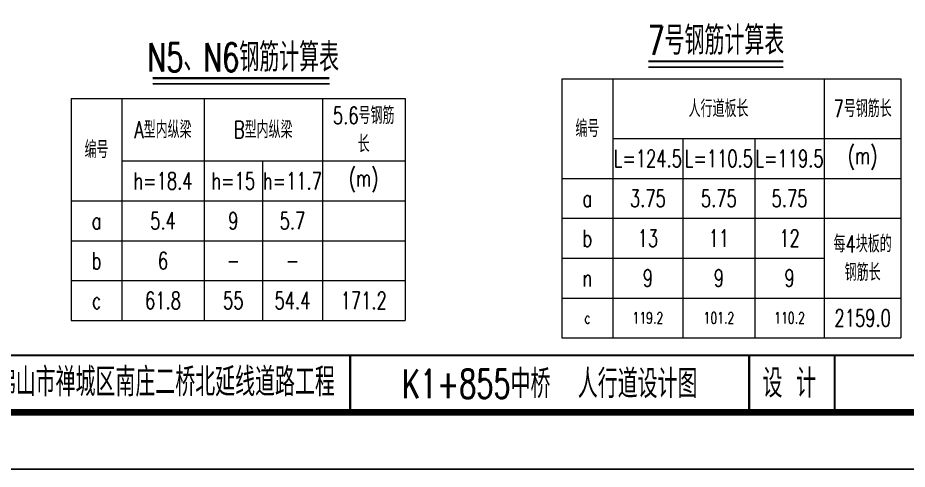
# Model space of a CAD drawing. Header units: millimetres. Extents: x -51 to 12129, y -1309 to -715.
# Drawn here: x 10556.4 to 10712.5, y -1308.7 to -1229.4 of the extents above; entities that cross this region are included whole.
import ezdxf
from ezdxf.enums import TextEntityAlignment as Align

# ---------------------------------------------------------------- set-up
doc = ezdxf.new("R2010")
doc.units = ezdxf.units.MM
doc.header["$LTSCALE"] = 0.25
for name, color, linetype in [('图框', 7, 'Continuous'), ('文字', 7, 'Continuous'), ('标注', 4, 'Continuous'), ('表格', 7, 'Continuous')]:
    doc.layers.add(name, color=color, linetype=linetype)
doc.styles.get("Standard").update_dxf_attribs({"font": 'simplex1.shx', "width": 0.7, "bigfont": 'hztxt.shx'})
doc.styles.add('TEXT', font='simplex1.shx', dxfattribs={"width": 0.7, "bigfont": 'hztxt.shx'})

# ---------------------------------------------------------------- blocks, each defined once
blk = doc.blocks.new('*T2343')
at = {"layer": '表格', "color": 1, "lineweight": 0}
for p, q in [((0, 0), (8.92, 0)), ((0, 0), (0, -11)), ((8.92, 0), (23.33, 0)), ((23.33, 0), (33.58, 0)), ((33.58, 0), (44.08, 0)), ((44.08, 0), (58.59, 0)), ((58.59, 0), (58.59, -11)), ((0, -11), (0, -18)), ((58.59, -11), (58.59, -18)), ((0, -18), (0, -25)), ((58.59, -18), (58.59, -25)), ((0, -25), (0, -32)), ((58.59, -25), (58.59, -32)), ((0, -32), (0, -39)), ((58.59, -32), (58.59, -39)), ((0, -39), (8.92, -39)), ((8.92, -39), (23.33, -39)), ((23.33, -39), (33.58, -39)), ((33.58, -39), (44.08, -39)), ((44.08, -39), (58.59, -39))]:
    blk.add_line(p, q, dxfattribs=at)
at = {"layer": '表格', "color": 0, "lineweight": 0}
for p, q in [((8.92, 0), (8.92, -11)), ((23.33, 0), (23.33, -11)), ((44.08, 0), (44.08, -11)), ((8.92, -11), (23.33, -11)), ((8.92, -11), (8.92, -18)), ((23.33, -11), (33.58, -11)), ((23.33, -11), (23.33, -18)), ((33.58, -11), (44.08, -11)), ((33.58, -11), (33.58, -18)), ((44.08, -11), (58.59, -11)), ((44.08, -11), (44.08, -18)), ((0, -18), (8.92, -18)), ((8.92, -18), (23.33, -18)), ((8.92, -18), (8.92, -25)), ((23.33, -18), (33.58, -18)), ((23.33, -18), (23.33, -25)), ((33.58, -18), (44.08, -18)), ((33.58, -18), (33.58, -25)), ((44.08, -18), (58.59, -18)), ((44.08, -18), (44.08, -25)), ((0, -25), (8.92, -25)), ((8.92, -25), (23.33, -25)), ((8.92, -25), (8.92, -32)), ((23.33, -25), (33.58, -25)), ((23.33, -25), (23.33, -32)), ((33.58, -25), (44.08, -25)), ((33.58, -25), (33.58, -32)), ((44.08, -25), (58.59, -25)), ((44.08, -25), (44.08, -32)), ((0, -32), (8.92, -32)), ((8.92, -32), (23.33, -32)), ((8.92, -32), (8.92, -39)), ((23.33, -32), (33.58, -32)), ((23.33, -32), (23.33, -39)), ((33.58, -32), (44.08, -32)), ((33.58, -32), (33.58, -39)), ((44.08, -32), (58.59, -32)), ((44.08, -32), (44.08, -39))]:
    blk.add_line(p, q, dxfattribs=at)
at = {"layer": '表格', "color": 0, "char_height": 3, "attachment_point": 5}
for s, insert, width in [('5.6号钢筋长', (51.33, -5.5), 11.5035), ('A型内纵梁', (16.12, -5.5), 11.4103), ('B型内纵梁', (33.7, -5.5), 17.7554), ('(m)', (51.33, -14.5), 11.5035), ('{\\C256;h}=18.4', (16.12, -14.5), 11.4103), ('{\\C256;h=}15', (28.45, -14.5), 7.2556), ('{\\C256;h=}11.7', (38.83, -14.5), 7.4998), ('5.4', (16.12, -21.5), 11.4103), ('9', (28.45, -21.5), 7.2556), ('5.7', (38.83, -21.5), 7.4998), ('a', (4.46, -21.5), 5.9157), ('b', (4.46, -28.5), 5.9157), ('6', (16.12, -28.5), 11.4103), ('-', (28.45, -28.5), 7.2556), ('-', (38.83, -28.5), 7.4998), ('61.8', (16.12, -35.5), 11.4103), ('55', (28.45, -35.5), 7.2556), ('54.4', (38.83, -35.5), 7.4998), ('171.2', (51.33, -35.5), 11.5035), ('c', (4.46, -35.5), 5.9157)]:
    blk.add_mtext(s, dxfattribs=dict(at, insert=insert, width=width))
at = {"layer": '表格', "insert": (4.46, -9), "char_height": 3, "width": 5.9157, "attachment_point": 5}
blk.add_mtext('编号', dxfattribs=at)
blk = doc.blocks.new('*T2371')
at = {"layer": '表格', "color": 1, "lineweight": 0}
for p, q in [((0, 0), (8.92, 0)), ((0, 0), (0, -10.5)), ((8.92, 0), (21.23, 0)), ((21.23, 0), (33.84, 0)), ((33.84, 0), (46.03, 0)), ((46.03, 0), (59.48, 0)), ((59.48, 0), (59.48, -10.5)), ((0, -10.5), (0, -17.5)), ((59.48, -10.5), (59.48, -17.5)), ((0, -17.5), (0, -24.5)), ((59.48, -17.5), (59.48, -24.5)), ((0, -24.5), (0, -31.5)), ((59.48, -24.5), (59.48, -31.5)), ((0, -31.5), (0, -38.5)), ((59.48, -31.5), (59.48, -38.5)), ((0, -38.5), (0, -45.5)), ((59.48, -38.5), (59.48, -45.5)), ((0, -45.5), (8.92, -45.5)), ((8.92, -45.5), (21.23, -45.5)), ((21.23, -45.5), (33.84, -45.5)), ((33.84, -45.5), (46.03, -45.5)), ((46.03, -45.5), (59.48, -45.5))]:
    blk.add_line(p, q, dxfattribs=at)
at = {"layer": '表格', "color": 0, "lineweight": 0}
for p, q in [((8.92, 0), (8.92, -10.5)), ((46.03, 0), (46.03, -10.5)), ((8.92, -10.5), (21.23, -10.5)), ((8.92, -10.5), (8.92, -17.5)), ((21.23, -10.5), (33.84, -10.5)), ((21.23, -10.5), (21.23, -17.5)), ((33.84, -10.5), (46.03, -10.5)), ((33.84, -10.5), (33.84, -17.5)), ((46.03, -10.5), (59.48, -10.5)), ((46.03, -10.5), (46.03, -17.5)), ((0, -17.5), (8.92, -17.5)), ((8.92, -17.5), (21.23, -17.5)), ((8.92, -17.5), (8.92, -24.5)), ((21.23, -17.5), (33.84, -17.5)), ((21.23, -17.5), (21.23, -24.5)), ((33.84, -17.5), (46.03, -17.5)), ((33.84, -17.5), (33.84, -24.5)), ((46.03, -17.5), (59.48, -17.5)), ((46.03, -17.5), (46.03, -24.5)), ((0, -24.5), (8.92, -24.5)), ((8.92, -24.5), (21.23, -24.5)), ((8.92, -24.5), (8.92, -31.5)), ((21.23, -24.5), (33.84, -24.5)), ((21.23, -24.5), (21.23, -31.5)), ((33.84, -24.5), (46.03, -24.5)), ((33.84, -24.5), (33.84, -31.5)), ((46.03, -24.5), (59.48, -24.5)), ((46.03, -24.5), (46.03, -31.5)), ((0, -31.5), (8.92, -31.5)), ((8.92, -31.5), (21.23, -31.5)), ((8.92, -31.5), (8.92, -38.5)), ((21.23, -31.5), (33.84, -31.5)), ((21.23, -31.5), (21.23, -38.5)), ((33.84, -31.5), (46.03, -31.5)), ((33.84, -31.5), (33.84, -38.5)), ((46.03, -31.5), (46.03, -38.5))]:
    blk.add_line(p, q, dxfattribs=at)
at = {"layer": '表格', "color": 2, "lineweight": 0}
for p, q in [((0, -38.5), (8.92, -38.5)), ((8.92, -38.5), (21.23, -38.5)), ((8.92, -38.5), (8.92, -45.5)), ((21.23, -38.5), (33.84, -38.5)), ((21.23, -38.5), (21.23, -45.5)), ((33.84, -38.5), (46.03, -38.5)), ((33.84, -38.5), (33.84, -45.5)), ((46.03, -38.5), (59.48, -38.5)), ((46.03, -38.5), (46.03, -45.5))]:
    blk.add_line(p, q, dxfattribs=at)
at = {"layer": '表格', "color": 0, "char_height": 3, "attachment_point": 5}
for s, insert, width in [('人行道板长', (27.47, -5.25), 34.1161), ('7号钢筋长', (52.76, -5.25), 10.4527), ('(m)', (52.76, -14), 10.4527), ('{\\C256;L=124.5}', (15.07, -14), 9.3121), ('{\\C256;L=}110.5', (27.53, -14), 9.6091), ('{\\C256;L=119.5}', (39.93, -14), 9.195), ('3.75', (15.07, -21), 9.3121), ('5.75', (27.53, -21), 9.6091), ('5.75', (39.93, -21), 9.195), ('a', (4.46, -21), 5.9157), ('b', (4.46, -28), 5.9157), ('13', (15.07, -28), 9.3121), ('11', (27.53, -28), 9.6091), ('12', (39.93, -28), 9.195), ('每4块板的钢筋长', (52.76, -31.5), 10.4527), ('9', (15.07, -35), 9.3121), ('9', (27.53, -35), 9.6091), ('9', (39.93, -35), 9.195), ('n', (4.46, -35), 5.9157), ('2159.0', (52.76, -42), 10.4527)]:
    blk.add_mtext(s, dxfattribs=dict(at, insert=insert, width=width))
at = {"layer": '表格', "insert": (4.46, -8.75), "char_height": 3, "width": 5.9157, "attachment_point": 5}
blk.add_mtext('编号', dxfattribs=at)
at = {"layer": '表格', "color": 0, "char_height": 2, "attachment_point": 5, "style": 'TEXT'}
for s, insert, width in [('c', (4.46, -42), 5.9157), ('119.2', (15.07, -42), 9.3121), ('101.2', (27.53, -42), 9.6091), ('110.2', (39.93, -42), 9.195)]:
    blk.add_mtext(s, dxfattribs=dict(at, insert=insert, width=width))
blk = doc.blocks.new('123')
at = {"layer": '图框', "color": 2}
blk.add_lwpolyline([(369.33, -1011.65), (369.33, -714.65), (-50.67, -714.65), (-50.67, -1011.65)], close=True, dxfattribs=at)

msp = doc.modelspace()

# ---------------------------------------------------------------- linework, layer by layer
at = {"const_width": 0.4}
msp.add_lwpolyline([(10479.75412, -1288.65471), (10859.75412, -1288.65471)], dxfattribs=at)
at = {"layer": '图框', "const_width": 1.2}
msp.add_lwpolyline([(10859.75412, -1021.65471), (10479.75412, -1021.65471), (10479.75412, -1298.65471), (10859.75412, -1298.65471)], close=True, dxfattribs=at)
at = {"layer": '图框', "const_width": 0.4}
for points in [[(10614.75412, -1298.65471), (10614.75412, -1288.65471)], [(10684.75412, -1298.65471), (10684.75412, -1288.65471)], [(10699.75412, -1298.65471), (10699.75412, -1288.65471)]]:
    msp.add_lwpolyline(points, dxfattribs=at)
at = {"layer": '文字'}
for p, q in [((10667.08395, -1238.029), (10690.74627, -1238.029)), ((10580.09426, -1240.99331), (10611.11177, -1240.99331))]:
    msp.add_line(p, q, dxfattribs=at)
at = {"layer": '文字', "const_width": 0.4}
for points in [[(10667.08395, -1237.029), (10690.74627, -1237.029)], [(10580.09426, -1239.99331), (10611.11177, -1239.99331)]]:
    msp.add_lwpolyline(points, dxfattribs=at)

# ---------------------------------------------------------------- block references
for name, p in [('*T2371', (10651.90339, -1240.0914)), ('*T2343', (10565.78, -1243.52684))]:
    msp.add_blockref(name, p)
at = {"layer": '标注'}
msp.add_blockref('123', (10500, -297), dxfattribs=at)

# ---------------------------------------------------------------- texts
at = {"layer": '图框', "width": 0.7}
for s, p in [('佛山市禅城区南庄二桥北延线道路工程', (10582.29837, -1293.34001)), ('K1+855中桥  人行道设计图', (10649.75412, -1293.65471)), ('设 计', (10691.79879, -1293.56012))]:
    msp.add_text(s, height=5, dxfattribs=at).set_placement(p, align=Align.MIDDLE_CENTER)
at = {"layer": '文字', "width": 0.7}
for s, p in [('7号钢筋计算表', (10678.90771, -1233.35885)), ('N5、N6钢筋计算表', (10595.99107, -1236.32317))]:
    msp.add_text(s, height=5, dxfattribs=at).set_placement(p, align=Align.MIDDLE_CENTER)

doc.saveas('drawing.dxf')
